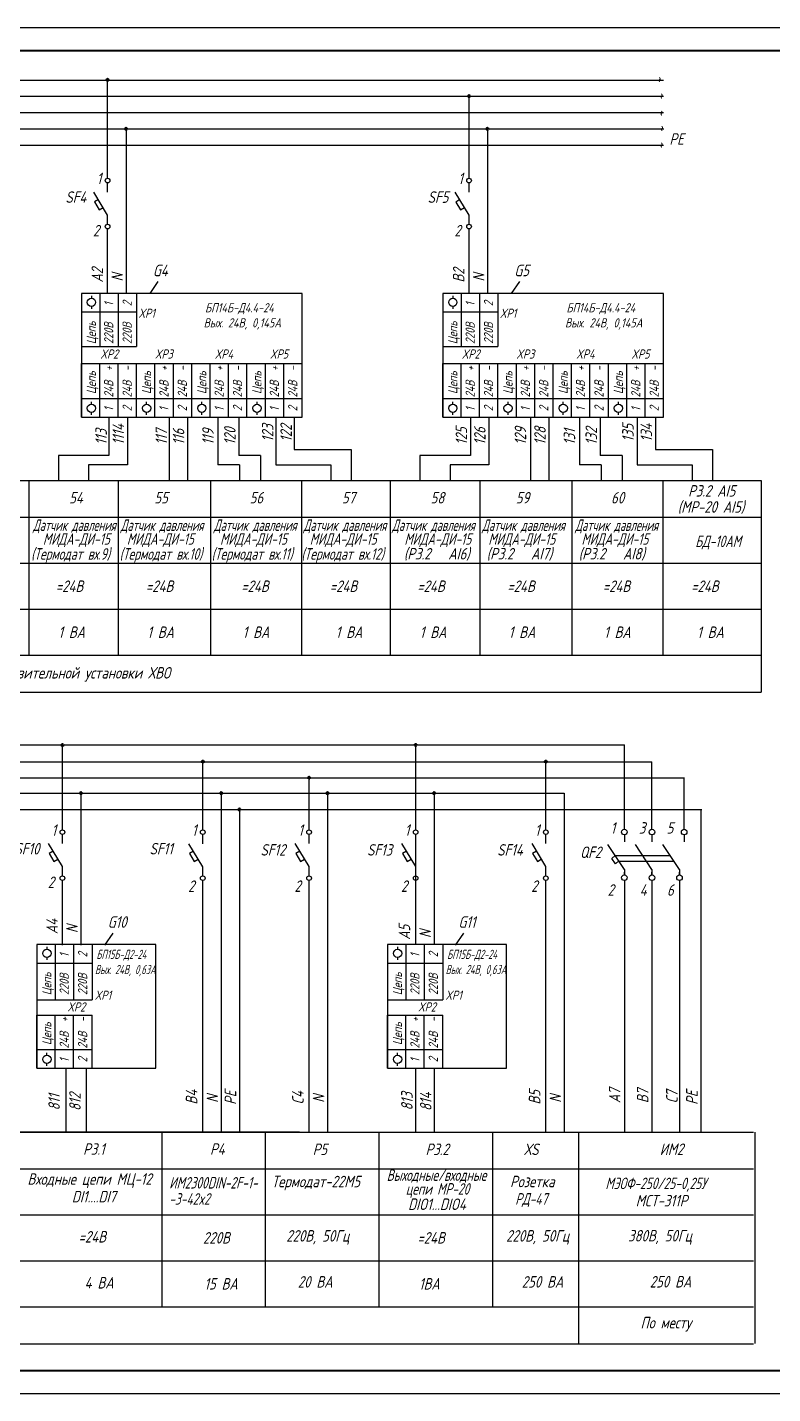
# Model space of a CAD drawing. Header units: millimetres. Extents: x 1 to 588, y 1 to 298.
# Drawn here: x 228 to 390, y 0.6 to 297.6 of the extents above; entities that cross this region are included whole.
import ezdxf

# ---------------------------------------------------------------- set-up
doc = ezdxf.new("R2010")
doc.units = ezdxf.units.MM
doc.layers.add('MAIN', color=7, linetype='Continuous', lineweight=50)
doc.styles.add('GOST тип А', font='GOST_A.TTF', dxfattribs={"oblique": 15})
doc.styles.get("Standard").update_dxf_attribs({"font": 'GOST_A.TTF', "oblique": 15, "height": 2.5})

msp = doc.modelspace()

# ---------------------------------------------------------------- linework, layer by layer
for p, q in [((0.73, 297.55), (588.46, 297.55)), ((236.38, 71.35), (236.38, 57.56)), ((240.77, 71.33), (240.77, 57.42)), ((588.46, 0.55), (0.73, 0.55))]:
    msp.add_line(p, q)
at = {"linetype": 'Continuous'}
for p, q in [((245.46, 264.74), (245.46, 286.09)), ((324.03, 264.74), (324.03, 282.56)), ((249.49, 275.49), (249.49, 239.68)), ((328.06, 275.49), (328.06, 239.68)), ((245.46, 239.68), (245.46, 253.74)), ((324.03, 239.68), (324.03, 253.74)), ((235.64, 123.11), (235.64, 141.56)), ((312.43, 123.11), (312.43, 141.56)), ((266.15, 123.1), (266.16, 137.93)), ((340.72, 123.11), (340.72, 137.93)), ((289.26, 123.11), (289.26, 134.45)), ((239.67, 131.06), (239.67, 98.04)), ((270.15, 131.06), (270.15, 57.42)), ((293.26, 131.06), (293.26, 57.43)), ((316.43, 131.06), (316.43, 98.16)), ((344.72, 131.06), (344.72, 57.43)), ((274.1, 127.52), (274.12, 57.42)), ((374.41, 127.53), (374.42, 57.43)), ((312.43, 98.16), (312.43, 122.11)), ((235.64, 98.04), (235.64, 112.11)), ((266.15, 57.42), (266.15, 112.1)), ((289.26, 57.43), (289.26, 112.11)), ((340.72, 57.43), (340.72, 112.11)), ((312.43, 57.42), (312.43, 71.33)), ((316.43, 71.33), (316.43, 57.42))]:
    msp.add_line(p, q, dxfattribs=at)
at = {"lineweight": 30}
for p, q in [((245.46, 256.74), (242.46, 261.74)), ((245.46, 261.74), (245.46, 263.74)), ((324.03, 256.74), (321.03, 261.74)), ((324.03, 261.74), (324.03, 263.74)), ((243.45, 260.1), (242.59, 259.59)), ((242.59, 259.59), (243.62, 257.87)), ((322.02, 260.1), (321.16, 259.58)), ((321.16, 259.58), (322.19, 257.87)), ((243.62, 257.87), (244.48, 258.39)), ((245.46, 254.74), (245.46, 256.74)), ((322.19, 257.87), (323.05, 258.38)), ((324.03, 254.74), (324.03, 256.74)), ((241.94, 239.21), (241.94, 238.68)), ((320.51, 239.2), (320.51, 238.68)), ((241.94, 236.88), (241.94, 236.35)), ((320.51, 236.88), (320.51, 236.35)), ((241.94, 215.65), (241.94, 216.18)), ((241.94, 213.33), (241.94, 213.85)), ((253.94, 215.65), (253.94, 216.18)), ((253.94, 213.33), (253.94, 213.85)), ((265.94, 215.65), (265.94, 216.18)), ((265.94, 213.33), (265.94, 213.85)), ((277.94, 215.65), (277.94, 216.18)), ((277.94, 213.33), (277.94, 213.85)), ((320.51, 215.65), (320.51, 216.18)), ((320.51, 213.33), (320.51, 213.85)), ((332.51, 215.65), (332.51, 216.18)), ((332.51, 213.33), (332.51, 213.85)), ((344.51, 215.65), (344.51, 216.18)), ((344.51, 213.33), (344.51, 213.85)), ((356.51, 215.65), (356.51, 216.18)), ((356.51, 213.33), (356.51, 213.85)), ((293.26, 131.06), (344.72, 131.06)), ((235.64, 120.11), (235.64, 122.11)), ((266.15, 120.1), (266.15, 122.1)), ((289.26, 120.11), (289.26, 122.11)), ((312.43, 120.11), (312.43, 122.11)), ((340.72, 120.11), (340.72, 122.11)), ((235.64, 115.11), (232.64, 120.11)), ((266.15, 115.1), (263.15, 120.1)), ((289.26, 115.11), (286.26, 120.11)), ((312.43, 115.11), (309.43, 120.11)), ((340.72, 115.11), (337.72, 120.11)), ((233.63, 118.46), (232.77, 117.95)), ((232.77, 117.95), (233.8, 116.23)), ((233.8, 116.23), (234.66, 116.75)), ((264.14, 118.46), (263.28, 117.94)), ((263.28, 117.94), (264.31, 116.23)), ((264.31, 116.23), (265.17, 116.74)), ((287.25, 118.47), (286.39, 117.95)), ((286.39, 117.95), (287.42, 116.24)), ((287.42, 116.24), (288.28, 116.75)), ((310.42, 118.47), (309.56, 117.95)), ((309.56, 117.95), (310.59, 116.24)), ((310.59, 116.24), (311.45, 116.75)), ((338.71, 118.47), (337.85, 117.95)), ((337.85, 117.95), (338.88, 116.24)), ((338.88, 116.24), (339.73, 116.75)), ((235.64, 113.11), (235.64, 115.11)), ((266.15, 113.1), (266.15, 115.1)), ((289.26, 113.11), (289.26, 115.11)), ((312.43, 113.11), (312.43, 115.11)), ((340.72, 113.11), (340.72, 115.11)), ((232.26, 97.68), (232.26, 97.16)), ((232.26, 95.36), (232.26, 94.83)), ((308.5, 97.68), (308.5, 97.16)), ((308.5, 95.36), (308.5, 94.83)), ((232.26, 74.13), (232.26, 74.66)), ((308.5, 74.13), (308.5, 74.66)), ((232.26, 71.81), (232.26, 72.33)), ((308.5, 71.81), (308.5, 72.33))]:
    msp.add_line(p, q, dxfattribs=at)
at = {"linetype": 'Continuous', "lineweight": 30}
for p, q in [((239.75, 239.68), (239.75, 212.85)), ((287.75, 239.68), (239.75, 239.68)), ((287.75, 212.85), (287.75, 239.68)), ((318.32, 239.68), (318.32, 212.85)), ((366.32, 239.68), (318.32, 239.68)), ((366.32, 212.85), (366.32, 239.68)), ((239.75, 212.85), (287.75, 212.85)), ((318.32, 212.85), (366.32, 212.85)), ((230.07, 98.16), (230.07, 71.33)), ((255.92, 98.16), (230.07, 98.16)), ((255.92, 71.33), (255.92, 98.16)), ((306.31, 98.16), (306.31, 71.33)), ((332.15, 98.16), (306.31, 98.16)), ((332.15, 71.33), (332.15, 98.16)), ((230.07, 71.33), (255.92, 71.33)), ((306.31, 71.33), (332.15, 71.33))]:
    msp.add_line(p, q, dxfattribs=at)
at = {"lineweight": 30, "ltscale": 0.5}
for p, q in [((239.75, 239.68), (239.75, 228.19)), ((243.75, 239.68), (243.75, 228.19)), ((251.75, 239.68), (251.75, 228.19)), ((318.32, 239.68), (318.32, 228.19)), ((322.32, 239.68), (322.32, 228.19)), ((330.32, 239.68), (330.32, 228.19)), ((239.75, 235.68), (251.75, 235.68)), ((318.32, 235.68), (330.32, 235.68)), ((239.75, 228.19), (251.75, 228.19)), ((318.32, 228.19), (330.32, 228.19)), ((239.75, 212.85), (239.75, 224.51)), ((239.75, 224.51), (251.75, 224.51)), ((243.75, 212.85), (243.75, 224.51)), ((251.75, 212.85), (251.75, 224.51)), ((251.75, 212.85), (251.75, 224.51)), ((251.75, 224.51), (263.75, 224.51)), ((255.75, 212.85), (255.75, 224.51)), ((263.75, 212.85), (263.75, 224.51)), ((263.75, 212.85), (263.75, 224.51)), ((263.75, 224.51), (275.75, 224.51)), ((267.75, 212.85), (267.75, 224.51)), ((275.75, 212.85), (275.75, 224.51)), ((275.75, 212.85), (275.75, 224.51)), ((275.75, 224.51), (287.75, 224.51)), ((279.75, 212.85), (279.75, 224.51)), ((287.75, 212.85), (287.75, 224.51)), ((318.32, 212.85), (318.32, 224.51)), ((318.32, 224.51), (330.32, 224.51)), ((322.32, 212.85), (322.32, 224.51)), ((330.32, 212.85), (330.32, 224.51)), ((330.32, 212.85), (330.32, 224.51)), ((330.32, 224.51), (342.32, 224.51)), ((334.32, 212.85), (334.32, 224.51)), ((342.32, 212.85), (342.32, 224.51)), ((342.32, 212.85), (342.32, 224.51)), ((342.32, 224.51), (354.32, 224.51)), ((346.32, 212.85), (346.32, 224.51)), ((354.32, 212.85), (354.32, 224.51)), ((354.32, 212.85), (354.32, 224.51)), ((354.32, 224.51), (366.32, 224.51)), ((358.32, 212.85), (358.32, 224.51)), ((366.32, 212.85), (366.32, 224.51)), ((239.75, 216.85), (251.75, 216.85)), ((251.75, 216.85), (263.75, 216.85)), ((263.75, 216.85), (275.75, 216.85)), ((275.75, 216.85), (287.75, 216.85)), ((318.32, 216.85), (330.32, 216.85)), ((330.32, 216.85), (342.32, 216.85)), ((342.32, 216.85), (354.32, 216.85)), ((354.32, 216.85), (366.32, 216.85)), ((230.07, 98.16), (230.07, 86.16)), ((234.07, 98.16), (234.07, 86.16)), ((242.07, 98.16), (242.07, 86.16)), ((306.31, 98.16), (306.31, 86.16)), ((310.31, 98.16), (310.31, 86.16)), ((318.31, 98.16), (318.31, 86.16)), ((230.07, 94.16), (242.07, 94.16)), ((306.31, 94.16), (318.31, 94.16)), ((230.07, 86.16), (242.07, 86.16)), ((306.31, 86.16), (318.31, 86.16)), ((230.07, 71.33), (230.07, 82.83)), ((230.07, 82.83), (242.07, 82.83)), ((234.07, 71.33), (234.07, 82.83)), ((306.31, 71.33), (306.31, 82.83)), ((306.31, 82.83), (318.31, 82.83)), ((310.31, 71.33), (310.31, 82.83)), ((230.07, 75.33), (242.07, 75.33)), ((306.31, 75.33), (318.31, 75.33))]:
    msp.add_line(p, q, dxfattribs=at)
at = {"ltscale": 0.5}
for p, q in [((247.75, 239.68), (247.75, 228.19)), ((326.32, 239.68), (326.32, 228.19)), ((247.75, 212.85), (247.75, 224.51)), ((259.75, 212.85), (259.75, 224.51)), ((271.75, 212.85), (271.75, 224.51)), ((283.75, 212.85), (283.75, 224.51)), ((326.32, 212.85), (326.32, 224.51)), ((338.32, 212.85), (338.32, 224.51)), ((350.32, 212.85), (350.32, 224.51)), ((362.32, 212.85), (362.32, 224.51)), ((245.75, 212.85), (245.75, 204.46)), ((249.75, 212.85), (249.75, 202.46)), ((258.83, 212.85), (258.83, 199.06)), ((262.83, 212.85), (262.83, 199.06)), ((269.43, 212.85), (269.43, 202.46)), ((273.98, 212.85), (273.98, 204.46)), ((282.02, 212.85), (282.02, 202.46)), ((286.02, 212.85), (286.02, 205.78)), ((324.32, 212.85), (324.32, 204.46)), ((328.32, 212.85), (328.32, 202.46)), ((337.4, 212.85), (337.4, 199.05)), ((341.4, 212.85), (341.4, 199.05)), ((348.01, 212.85), (348.01, 202.46)), ((352.55, 212.85), (352.55, 204.46)), ((360.6, 212.85), (360.6, 202.46)), ((364.6, 212.85), (364.6, 205.77)), ((238.07, 98.16), (238.07, 86.16)), ((314.31, 98.16), (314.31, 86.16)), ((238.07, 71.33), (238.07, 82.83)), ((314.31, 71.33), (314.31, 82.83))]:
    msp.add_line(p, q, dxfattribs=at)
at = {"lineweight": -3, "ltscale": 0.5}
for p, q in [((242.07, 71.33), (242.07, 82.83)), ((318.31, 71.33), (318.31, 82.83))]:
    msp.add_line(p, q, dxfattribs=at)
at = {"lineweight": 50, "ltscale": 0.5}
for centre in [(245.46, 286.13), (324.03, 282.6), (249.47, 275.49), (328.04, 275.49), (235.64, 141.53), (312.43, 141.56), (266.16, 137.93), (340.72, 137.93), (289.26, 134.45), (239.67, 131.06), (270.15, 131.06), (293.26, 131.06), (316.43, 131.06), (274.1, 127.52)]:
    msp.add_circle(centre, 0.208, dxfattribs=at)
for centre in [(245.46, 264.24), (324.03, 264.24), (245.46, 254.24), (324.03, 254.24), (235.64, 122.61), (266.15, 122.6), (289.26, 122.61), (312.43, 122.61), (340.72, 122.61), (235.64, 112.61), (266.15, 112.6), (289.26, 112.61), (312.43, 112.61), (340.72, 112.61)]:
    msp.add_circle(centre, 0.5)
at = {"linetype": 'Continuous', "lineweight": 30}
for centre in [(241.94, 237.78), (320.51, 237.78), (241.94, 214.75), (253.94, 214.75), (265.94, 214.75), (277.94, 214.75), (320.51, 214.75), (332.51, 214.75), (344.51, 214.75), (356.51, 214.75), (232.26, 96.26), (308.5, 96.26), (232.26, 73.23), (308.5, 73.23)]:
    msp.add_circle(centre, 0.9, dxfattribs=at)
at = {"layer": 'MAIN', "color": 7, "linetype": 'Continuous', "lineweight": -3}
for p, q in [((0.73, 297.55), (562.7, 297.55)), ((256.41, 242.28), (254.62, 239.68)), ((334.98, 242.28), (333.2, 239.67)), ((286.02, 205.78), (298.42, 205.78)), ((298.42, 205.78), (298.42, 199.04)), ((364.6, 205.77), (376.99, 205.77)), ((376.99, 205.77), (376.99, 199.04)), ((245.75, 204.46), (234.8, 204.46)), ((234.8, 204.46), (234.8, 199.04)), ((249.75, 202.46), (241.32, 202.46)), ((241.32, 202.46), (241.32, 199.03)), ((274.14, 202.46), (269.43, 202.46)), ((278.71, 204.46), (273.98, 204.46)), ((274.14, 202.46), (274.14, 199.06)), ((278.71, 204.46), (278.71, 199.06)), ((282.02, 202.46), (293.98, 202.46)), ((293.98, 202.46), (293.98, 199.06)), ((324.32, 204.46), (313.37, 204.46)), ((313.37, 204.46), (313.37, 199.04)), ((328.32, 202.46), (319.9, 202.46)), ((319.9, 202.46), (319.9, 199.03)), ((352.72, 202.46), (348.01, 202.46)), ((357.29, 204.46), (352.55, 204.46)), ((352.72, 202.46), (352.72, 199.05)), ((357.29, 204.46), (357.29, 199.05)), ((360.6, 202.46), (372.55, 202.46)), ((372.55, 202.46), (372.55, 199.06)), ((30.3, 199.06), (387.53, 199.05)), ((228.3, 199.05), (228.3, 161.05)), ((247.78, 199.06), (247.78, 161.06)), ((267.81, 199.06), (267.81, 160.96)), ((287.59, 199.06), (287.59, 160.95)), ((306.88, 199.05), (306.88, 161.05)), ((326.36, 199.05), (326.36, 161.05)), ((346.39, 199.05), (346.39, 160.96)), ((366.17, 199.05), (366.17, 160.95)), ((387.53, 199.06), (387.53, 153.06)), ((387.53, 199.05), (387.53, 161.05)), ((89.18, 191.05), (387.53, 191.06)), ((387.53, 181.02), (27.3, 181.02)), ((27.3, 171.06), (387.53, 171.06)), ((27.3, 161.06), (387.53, 161.06)), ((27.3, 153.06), (387.53, 153.06)), ((357.79, 123.23), (357.79, 141.56)), ((363.79, 123.23), (363.79, 137.93)), ((370.79, 123.23), (370.79, 134.46)), ((357.79, 112.1), (357.79, 57.42)), ((363.79, 112.1), (363.79, 57.42)), ((369.79, 112.1), (369.79, 57.42)), ((246.59, 100.65), (244.8, 98.04)), ((322.82, 100.65), (321.04, 98.04)), ((25.36, 57.43), (385.89, 57.42)), ((287.2, 57.42), (178.23, 57.42)), ((257.23, 57.43), (257.23, 19.42)), ((279.73, 57.43), (279.73, 19.42)), ((279.73, 57.43), (279.73, 19.43)), ((304.45, 57.43), (304.45, 19.43)), ((329.16, 57.43), (329.16, 19.43)), ((347.8, 57.43), (347.8, 11.42)), ((347.8, 57.43), (347.8, 19.43)), ((347.8, 57.43), (347.8, 19.43)), ((347.8, 57.43), (347.8, 19.43)), ((347.8, 57.42), (347.8, 19.42)), ((347.8, 57.42), (347.8, 19.42)), ((347.8, 57.42), (347.8, 19.42)), ((386.14, 57.43), (386.14, 11.43)), ((25.36, 49.43), (385.89, 49.42)), ((25.36, 39.43), (385.89, 39.42)), ((25.36, 29.43), (385.89, 29.42)), ((25.36, 19.43), (385.89, 19.42)), ((25.36, 11.42), (385.89, 11.42))]:
    msp.add_line(p, q, dxfattribs=at)
at = {"layer": 'MAIN', "color": 7, "linetype": 'Continuous', "lineweight": 30}
for p, q in [((45.91, 286.09), (366.32, 286.09)), ((55.91, 282.56), (366.32, 282.56)), ((65.91, 279.02), (366.32, 279.02)), ((73.41, 275.48), (366.41, 275.49)), ((81.13, 271.95), (366.32, 271.95)), ((30.9, 141.55), (357.79, 141.56)), ((31.27, 137.92), (363.79, 137.93)), ((30.9, 134.44), (370.79, 134.45)), ((31.13, 131.05), (293.26, 131.06)), ((30.78, 127.51), (374.62, 127.52)), ((357.79, 122.03), (357.79, 120.5)), ((363.79, 122.03), (363.79, 120.5)), ((370.79, 122.03), (370.79, 120.5)), ((357.79, 114.5), (354.19, 119.9)), ((363.79, 114.5), (360.19, 119.9)), ((369.79, 114.5), (366.19, 119.9)), ((355.79, 117.52), (355.08, 116.88)), ((355.86, 115.71), (355.08, 116.88)), ((355.79, 117.5), (367.79, 117.5)), ((356.58, 116.34), (355.86, 115.71)), ((356.59, 116.3), (368.59, 116.3)), ((357.79, 114.5), (357.79, 113.3)), ((357.79, 113.3), (357.79, 113.9)), ((363.79, 114.5), (363.79, 113.3)), ((363.79, 113.3), (363.79, 113.9)), ((369.79, 114.5), (369.79, 113.3)), ((369.79, 113.3), (369.79, 113.9))]:
    msp.add_line(p, q, dxfattribs=at)
at = {"layer": 'MAIN', "color": 7, "linetype": 'Continuous', "lineweight": 40}
msp.add_lwpolyline([(20.73, 5.55), (20.73, 292.55), (583.46, 292.55), (583.46, 5.55)], close=True, dxfattribs=at)
at = {"layer": 'MAIN', "color": 7, "linetype": 'Continuous', "lineweight": -3}
for centre in [(357.79, 122.63), (363.79, 122.63), (370.79, 122.63), (357.79, 112.7), (363.79, 112.7), (369.79, 112.7)]:
    msp.add_circle(centre, 0.6, dxfattribs=at)

# ---------------------------------------------------------------- texts
at = {"color": 7, "linetype": 'Continuous', "oblique": 15}
for s, p in [('А2', (244.46, 242.07)), ('N', (248.79, 242.31)), ('B2', (323.03, 242.07)), ('N', (327.36, 242.3)), ('A4', (234.64, 100.43)), ('N', (238.96, 100.67)), ('А5', (311.24, 99.2)), ('N', (315.74, 99.59)), ('B4', (264.96, 63.39)), ('N', (269.46, 63.77)), ('РЕ', (273.42, 63.32)), ('C4', (288.07, 63.39)), ('N', (292.57, 63.78)), ('В5', (339.53, 63.39)), ('N', (344.03, 63.78)), ('А7', (356.95, 63.69)), ('В7', (363.04, 63.69)), ('С7', (369.38, 63.69)), ('РЕ', (373.73, 63.33))]:
    msp.add_text(s, height=2.5, rotation=90, dxfattribs=at).set_placement(p)
at = {"linetype": 'Continuous', "oblique": 15}
for s, p in [('1', (246.7, 236.94)), ('2', (250.7, 236.94)), ('1', (325.27, 236.94)), ('2', (329.27, 236.94)), ('Цепь', (242.91, 228.68)), ('220В', (246.7, 228.74)), ('220В', (250.7, 228.74)), ('Цепь', (321.48, 228.68)), ('220В', (325.27, 228.74)), ('220В', (329.27, 228.74)), ('Цепь', (242.91, 217.84)), ('24В  +', (246.7, 217.1)), ('24В  -', (250.7, 217.1)), ('Цепь', (254.91, 217.84)), ('24В  +', (258.7, 217.1)), ('24В  -', (262.7, 217.1)), ('Цепь', (266.91, 217.84)), ('24В  +', (270.7, 217.1)), ('24В  -', (274.7, 217.1)), ('Цепь', (278.91, 217.84)), ('24В  +', (282.7, 217.1)), ('24В  -', (286.7, 217.1)), ('Цепь', (321.48, 217.84)), ('24В  +', (325.27, 217.1)), ('24В  -', (329.27, 217.1)), ('Цепь', (333.48, 217.84)), ('24В  +', (337.27, 217.1)), ('24В  -', (341.27, 217.1)), ('Цепь', (345.48, 217.84)), ('24В  +', (349.27, 217.1)), ('24В  -', (353.27, 217.1)), ('Цепь', (357.48, 217.84)), ('24В  +', (361.27, 217.1)), ('24В  -', (365.27, 217.1)), ('1', (246.7, 214.11)), ('2', (250.7, 214.11)), ('1', (258.7, 214.11)), ('2', (262.7, 214.11)), ('1', (270.7, 214.11)), ('2', (274.7, 214.11)), ('1', (282.7, 214.11)), ('2', (286.7, 214.11)), ('1', (325.27, 214.11)), ('2', (329.27, 214.11)), ('1', (337.27, 214.11)), ('2', (341.27, 214.11)), ('1', (349.27, 214.11)), ('2', (353.27, 214.11)), ('1', (361.27, 214.11)), ('2', (365.27, 214.11)), ('1', (237.02, 95.42)), ('2', (241.02, 95.42)), ('1', (313.26, 95.42)), ('2', (317.26, 95.42)), ('Цепь', (233.23, 87.16)), ('220В', (237.02, 87.22)), ('220В', (241.02, 87.22)), ('Цепь', (309.46, 87.16)), ('220В', (313.26, 87.22)), ('220В', (317.26, 87.22)), ('Цепь', (233.23, 76.32)), ('24В  +', (237.02, 75.58)), ('24В  -', (241.02, 75.58)), ('Цепь', (309.46, 76.32)), ('24В  +', (313.26, 75.58)), ('24В  -', (317.26, 75.58)), ('1', (237.02, 72.59)), ('2', (241.02, 72.59)), ('1', (313.26, 72.59)), ('2', (317.26, 72.59))]:
    msp.add_text(s, height=2, rotation=90, dxfattribs=at).set_placement(p)
at = {"color": 7, "linetype": 'Continuous', "oblique": 15}
for s, p in [('БП14Б-Д4.4-24', (266.64, 235.6)), ('БП14Б-Д4.4-24', (345.21, 235.6)), ('XP1', (252.15, 234.4)), ('XP1', (330.72, 234.4)), ('XP2', (243.88, 225.54)), ('XP3', (255.73, 225.54)), ('XP4', (268.75, 225.54)), ('XP5', (280.75, 225.54)), ('XP2', (322.45, 225.54)), ('XP3', (334.31, 225.54)), ('XP4', (347.32, 225.54)), ('XP5', (359.32, 225.54)), ('XP1', (242.64, 86.16)), ('XP1', (318.88, 86.16)), ('XP2', (236.71, 83.62)), ('XP2', (312.94, 83.62))]:
    msp.add_text(s, height=2, dxfattribs=at).set_placement(p)
at = {"color": 7, "linetype": 'Continuous', "oblique": 15, "width": 0.8}
for p in [(243.02, 95.04), (319.26, 95.04)]:
    msp.add_text('БП15Б-Д2-24', height=2, dxfattribs=at).set_placement(p)
at = {"layer": 'MAIN', "color": 7, "linetype": 'Continuous', "lineweight": -3, "oblique": 15}
for s, p in [('~', (366.77, 285.14)), ('~', (367.21, 281.57)), ('~', (367.21, 277.84)), ('~', (367.29, 274.51)), ('~', (367.21, 270.9)), ('1114', (249.04, 206.79)), ('120', (273.28, 206.79)), ('123', (281.5, 207.46)), ('122', (285.51, 207.46)), ('125', (323.62, 206.78)), ('126', (327.62, 206.78)), ('129', (336.45, 206.78)), ('128', (340.7, 206.78)), ('132', (351.85, 206.78)), ('135', (359.82, 207.46)), ('134', (363.83, 207.46)), ('113', (245.3, 206.79)), ('117', (258.38, 206.79)), ('116', (262.13, 206.79)), ('119', (268.53, 206.79)), ('131', (347.11, 206.78)), ('811', (235.08, 62.11)), ('812', (239.61, 62)), ('813', (311.77, 62.11)), ('814', (315.87, 61.99))]:
    msp.add_text(s, height=2.5, rotation=90, dxfattribs=at).set_placement(p)
at = {"layer": 'MAIN', "color": 7, "linetype": 'Continuous', "lineweight": 50, "oblique": 15}
for s, p in [('РЕ', (367.58, 272.03)), ('Bходные цепи МЦ-12', (228.04, 45.95)), ('DI1....DI7', (237.69, 42.13))]:
    msp.add_text(s, height=2.5, dxfattribs=at).set_placement(p)
at = {"layer": 'MAIN', "color": 7, "linetype": 'Continuous', "lineweight": -3, "oblique": 15}
for s, height, p in [('1', 2.5, (243.09, 263.45)), ('1', 2.5, (321.67, 263.45)), ('SF4', 2.5, (236.28, 259.4)), ('SF5', 2.5, (315.03, 259.4)), ('2', 2.5, (242.27, 252.11)), ('2', 2.5, (320.84, 252.11)), ('G4', 2.5, (255.31, 243.45)), ('G5', 2.5, (333.88, 243.45)), ('Вых. 24В, 0,145А', 2, (266.33, 232.32)), ('Вых. 24В, 0,145А', 2, (344.9, 232.32)), ('57', 2.5, (296.39, 194.06)), ('(Р3.2   AI6)', 2.5, (309.86, 181.88)), ('(Р3.2   AI7)', 2.5, (327.86, 181.88)), ('(Р3.2   AI8)', 2.5, (347.86, 181.88)), ('=24В', 2.5, (234.2, 174.82)), ('=24В', 2.5, (253.78, 174.82)), ('=24В', 2.5, (274.52, 174.82)), ('=24В', 2.5, (293.76, 174.82)), ('=24В', 2.5, (312.78, 174.82)), ('=24В', 2.5, (332.36, 174.82)), ('=24В', 2.5, (353.1, 174.82)), ('=24В', 2.5, (372.33, 174.82)), ('1 ВА', 2.5, (234.74, 164.82)), ('1 ВА', 2.5, (254.07, 164.82)), ('1 ВА', 2.5, (274.81, 164.82)), ('1 ВА', 2.5, (295.04, 164.82)), ('1 ВА', 2.5, (313.31, 164.82)), ('1 ВА', 2.5, (332.64, 164.82)), ('1 ВА', 2.5, (353.38, 164.82)), ('1 ВА', 2.5, (373.61, 164.82)), ('Щит КИП и А N1 водоподготовительной установки ХВО  ', 2.5, (186.89, 155.99)), ('1', 2.5, (233.27, 121.81)), ('1', 2.5, (263.78, 121.81)), ('1', 2.5, (286.89, 121.82)), ('1', 2.5, (310.06, 121.82)), ('1', 2.5, (338.35, 121.82)), ('SF10', 2.5, (225.21, 117.76)), ('SF11', 2.5, (254.58, 117.76)), ('SF12', 2.5, (278.69, 117.51)), ('SF13', 2.5, (301.86, 117.51)), ('SF14', 2.5, (330.15, 117.51)), ('2', 2.5, (232.45, 110.47)), ('2', 2.5, (262.96, 109.62)), ('2', 2.5, (286.07, 109.63)), ('2', 2.5, (309.24, 109.63)), ('2', 2.5, (337.53, 109.63)), ('G10', 2.5, (245.49, 101.82)), ('G11', 2.5, (321.72, 101.82)), ('Р3.1', 2.5, (240.13, 52.47)), ('Р4', 2.5, (267.72, 52.48)), ('Р5', 2.5, (290.04, 52.42)), ('ХS', 2.5, (335.99, 52.42)), ('ИМ2', 2.5, (365.49, 52.44)), ('Термодат-22М5', 2.5, (281.13, 45.42)), ('Розетка', 2.5, (332.95, 45.42)), ('DIO1...DIO4', 2.5, (310.78, 40.48)), ('МСТ-311Р', 2.5, (360.26, 41.25)), ('=24В', 2.5, (239.16, 33.41)), ('220В', 2.5, (266.2, 33.18)), ('220В, 50Гц', 2.5, (284.3, 33.61)), ('=24В', 2.5, (312.81, 33.18)), ('220В, 50Гц', 2.5, (332.09, 33.61)), ('380В, 50Гц', 2.5, (358.59, 33.63)), ('4 ВА', 2.5, (240.45, 23.41)), ('15 ВА', 2.5, (266.48, 23.18)), ('20 ВА', 2.5, (286.8, 23.61)), ('1ВА', 2.5, (313.14, 23.18)), ('250 ВА', 2.5, (335.49, 23.61)), ('250 ВА', 2.5, (363.31, 23.63)), ('По месту', 2.5, (361.31, 14.74))]:
    msp.add_text(s, height=height, dxfattribs=at).set_placement(p)
at = {"layer": 'MAIN', "color": 7, "linetype": 'Continuous', "lineweight": -3, "style": 'GOST тип А', "oblique": 15}
for s, p in [('54', (237.09, 194.06)), ('55', (255.62, 194.06)), ('56', (276.33, 194.06)), ('58', (315.66, 194.05)), ('59', (334.19, 194.05)), ('60', (354.9, 194.05)), ('Р3.2 AI5', (371.65, 195.55)), ('(МР-20 AI5)', (369.4, 192.05)), ('Р3.2', (314.58, 52.42))]:
    msp.add_text(s, height=2.5, dxfattribs=at).set_placement(p)
at = {"layer": 'MAIN', "color": 7, "linetype": 'Continuous', "lineweight": -3, "oblique": 15}
for s, height, width, p in [('Датчик давления', 2.5, 0.8, (229.24, 188.09)), ('Датчик давления', 2.5, 0.8, (248.31, 188.09)), ('Датчик давления', 2.5, 0.8, (268.56, 188.09)), ('Датчик давления', 2.5, 0.8, (288.06, 188.09)), ('Датчик давления', 2.5, 0.8, (307.31, 188.09)), ('Датчик давления', 2.5, 0.8, (326.88, 188.08)), ('Датчик давления', 2.5, 0.8, (347.13, 188.08)), ('МИДА-ДИ-15', 2.5, 0.9, (231.4, 185.09)), ('МИДА-ДИ-15', 2.5, 0.9, (249.65, 185.09)), ('МИДА-ДИ-15', 2.5, 0.9, (269.9, 185.09)), ('МИДА-ДИ-15', 2.5, 0.9, (289.4, 185.09)), ('МИДА-ДИ-15', 2.5, 0.9, (309.97, 185.08)), ('МИДА-ДИ-15', 2.5, 0.9, (328.22, 185.08)), ('МИДА-ДИ-15', 2.5, 0.9, (348.47, 185.08)), ('(Термодат вх.9)', 2.5, 0.9, (228.83, 181.84)), ('(Термодат вх.10)', 2.5, 0.9, (248.08, 181.84)), ('(Термодат вх.11)', 2.5, 0.9, (268.08, 181.84)), ('(Термодат вх.12)', 2.5, 0.9, (287.58, 181.84)), ('БД-10АМ', 2.5, 0.9, (373.21, 184.58)), ('Вых. 24В, 0,63А', 2, 0.8, (242.71, 91.76)), ('Вых. 24В, 0,63А', 2, 0.8, (318.94, 91.76)), ('Выходные/входные  ', 2.5, 0.9, (306.13, 46.81)), ('МЭОФ-250/25-0,25У', 2.5, 0.9, (353.67, 45.01)), (' цепи МР-20', 2.5, 0.9, (309.13, 43.81))]:
    msp.add_text(s, height=height, dxfattribs=dict(at, width=width)).set_placement(p)
at = {"layer": 'MAIN', "color": 7, "linetype": 'Continuous', "lineweight": 30, "oblique": 15}
for s, p in [('1', (354.8, 122.28)), ('3', (360.95, 122.28)), ('5', (366.97, 122.28)), ('QF2', (348.16, 116.99)), ('2', (354.14, 108.78)), ('4', (361.13, 108.78)), ('6', (367.06, 108.78))]:
    msp.add_text(s, height=2.5, dxfattribs=at).set_placement(p)
at = {"layer": 'MAIN', "color": 7, "linetype": 'Continuous', "lineweight": -3, "style": 'GOST тип А', "oblique": 15, "width": 0.9}
for s, p in [('ИМ2300DIN-2F-1-', (258.85, 45.14)), ('-3-42x2', (258.85, 41.64)), ('РД-47', (334.07, 41.64))]:
    msp.add_text(s, height=2.5, dxfattribs=at).set_placement(p)

doc.saveas('drawing.dxf')
